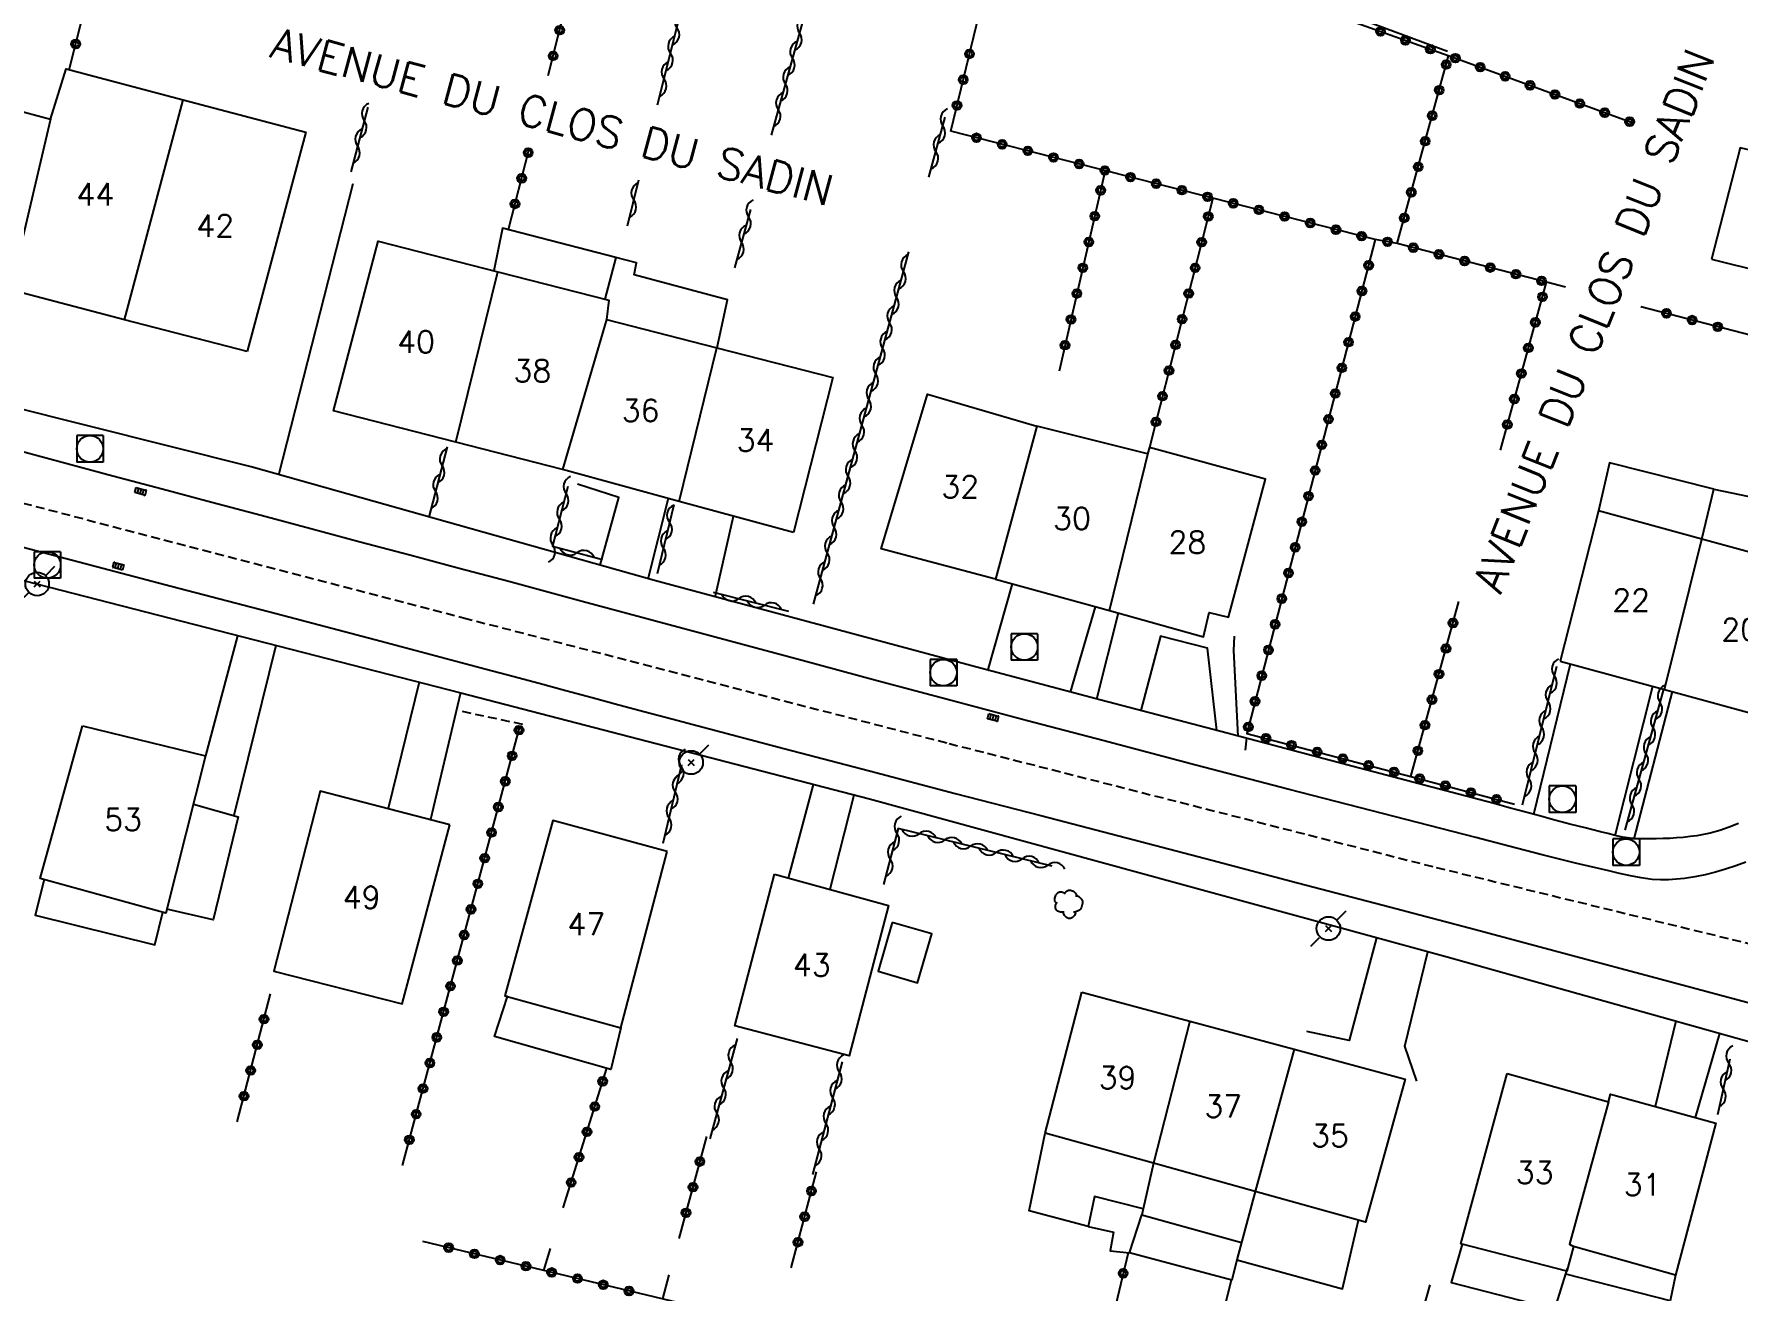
# Model space of a CAD drawing. Header units: millimetres. Extents: x 149998 to 151001, y 150999 to 152001.
# Drawn here: x 150088.4 to 150184.8, y 151337.1 to 151408.2 of the extents above; entities that cross this region are included whole.
import ezdxf
from ezdxf.enums import TextEntityAlignment as Align

# ---------------------------------------------------------------- set-up
doc = ezdxf.new("R2010")
doc.units = ezdxf.units.MM
doc.linetypes.add('DASHED', pattern=[0.75, 0.5, -0.25])
doc.layers.get('0').update_dxf_attribs({"linetype": 'CONTINUOUS'})
for name, color, linetype in [('W0001', 6, 'DASHED'), ('W0014', 7, 'CONTINUOUS'), ('W0017', 7, 'CONTINUOUS'), ('W0071', 7, 'CONTINUOUS'), ('W0101', 7, 'CONTINUOUS'), ('W0104', 1, 'CONTINUOUS'), ('W0112', 1, 'DASHED'), ('W0300', 7, 'CONTINUOUS'), ('W0310', 3, 'CONTINUOUS'), ('W0323', 7, 'CONTINUOUS'), ('W0333', 7, 'CONTINUOUS'), ('W0401', 7, 'CONTINUOUS'), ('W0420', 7, 'CONTINUOUS'), ('W0473', 7, 'CONTINUOUS'), ('W0989', 7, 'CONTINUOUS'), ('W0991', 7, 'CONTINUOUS'), ('W1102', 7, 'CONTINUOUS')]:
    doc.layers.add(name, color=color, linetype=linetype)
doc.styles.get("Standard").update_dxf_attribs({"font": 'romans.shx', "width": 0.85})

# ---------------------------------------------------------------- blocks, each defined once
blk = doc.blocks.new('T300')
for p, q in [((-0.8, 0.514), (-0.857, 0.343)), ((-0.857, 0.343), (-0.857, 0.171)), ((-0.857, 0.171), (-0.743, 0.057)), ((-0.686, 0.629), (-0.8, 0.514)), ((-0.8, -0.057), (-0.743, 0.057)), ((-0.743, 0.057), (-0.686, 0.114)), ((-0.571, 0.686), (-0.686, 0.629)), ((-0.457, 0.686), (-0.571, 0.686)), ((-0.286, 0.629), (-0.457, 0.686)), ((-0.286, 0.629), (-0.171, 0.743)), ((-0.229, 0.571), (-0.286, 0.629)), ((-0.171, 0.743), (-0.057, 0.8)), ((-0.057, 0.8), (0.057, 0.8)), ((0.057, 0.8), (0.229, 0.743)), ((0.229, 0.743), (0.343, 0.629)), ((0.343, 0.629), (0.4, 0.514)), ((0.457, 0.457), (0.343, 0.457)), ((0.4, 0.514), (0.4, 0.457)), ((0.571, 0.4), (0.457, 0.457)), ((0.571, 0.4), (0.686, 0.286)), ((0.686, 0.286), (0.743, 0.171)), ((0.743, 0.057), (0.686, -0.171)), ((0.743, 0.171), (0.743, 0.057)), ((-0.8, -0.171), (-0.8, -0.057)), ((-0.8, -0.229), (-0.8, -0.171)), ((-0.743, -0.343), (-0.8, -0.229)), ((-0.686, -0.4), (-0.743, -0.343)), ((-0.514, -0.457), (-0.686, -0.4)), ((-0.4, -0.457), (-0.514, -0.457)), ((-0.4, -0.457), (-0.343, -0.457)), ((-0.343, -0.457), (-0.343, -0.4)), ((-0.343, -0.514), (-0.343, -0.457)), ((-0.286, -0.629), (-0.343, -0.514)), ((-0.171, -0.743), (-0.286, -0.629)), ((-0.057, -0.8), (-0.171, -0.743)), ((0.057, -0.8), (-0.057, -0.8)), ((0.171, -0.743), (0.057, -0.8)), ((0.229, -0.686), (0.171, -0.743)), ((0.286, -0.457), (0.229, -0.457)), ((0.286, -0.629), (0.229, -0.686)), ((0.457, -0.4), (0.286, -0.457)), ((0.343, -0.514), (0.286, -0.629)), ((0.343, -0.514), (0.343, -0.457)), ((0.571, -0.343), (0.457, -0.4)), ((0.629, -0.286), (0.571, -0.343)), ((0.686, -0.171), (0.629, -0.286))]:
    blk.add_line(p, q)
blk = doc.blocks.new('T420')
for p, q in [((0.75, 0.75), (-0.75, 0.75)), ((-0.75, 0.75), (-0.75, -0.75)), ((0.75, 0.75), (0.75, -0.75)), ((0.75, -0.75), (-0.75, -0.75))]:
    blk.add_line(p, q)
blk.add_ellipse((0, 0), major_axis=(-0.53, 0.53), ratio=1, start_param=3.926991, end_param=10.210176)
blk = doc.blocks.new('T401')
for p, q in [((-0.3, 0.3), (0, 0.3)), ((-0.3, -0.25), (-0.3, 0.3)), ((-0.3, 0.15), (0, 0.15)), ((-0.3, 0), (0, 0)), ((0, 0.3), (0, -0.25)), ((-0.3, -0.15), (0, -0.15)), ((-0.3, -0.25), (-0.3, -0.3)), ((-0.3, -0.3), (0, -0.3)), ((0, -0.3), (0, -0.25))]:
    blk.add_line(p, q)
blk = doc.blocks.new('T473')
for p, q in [((0.500001, 0.500001), (1.000002, 1.000002)), ((-0.166667, 0.166667), (0.166667, -0.166667)), ((-0.166667, -0.166667), (0.166667, 0.166667)), ((-1.000002, -1.000002), (-0.500001, -0.500001))]:
    blk.add_line(p, q)
blk.add_ellipse((0, 0), major_axis=(0.471405, 0.471405), ratio=1, start_param=5.497787144, end_param=11.780972451)
blk = doc.blocks.new('t310o')
at = {"color": 0, "linetype": 'Continuous'}
for centre, start, end in [((-0.5, 0.375), 216.8699, 323.1304), ((0.5, -0.375), 36.8699, 143.1303)]:
    blk.add_arc(centre, 0.625, start, end, dxfattribs=at)
blk = doc.blocks.new('t323o')
at = {"color": 0, "linetype": 'Continuous'}
for radius in [0.25, 0.15]:
    blk.add_circle((0, 0), radius, dxfattribs=at)

msp = doc.modelspace()

# ---------------------------------------------------------------- linework, layer by layer
at = {"layer": 'W0001'}
msp.add_lwpolyline([(150014, 151401.432), (150020.756, 151399.728), (150049.958, 151391.63), (150079.738, 151383.73), (150112.662, 151375.158), (150140.144, 151368.044), (150167.714, 151361.029), (150193.221, 151354.821)], dxfattribs=at)
at = {"layer": 'W0014'}
for points in [[(150141.631, 151372.379), (150123.465, 151377.269), (150100.645, 151383.712), (150068.233, 151391.84), (150060.249, 151393.968), (150060.073, 151393.332), (150053.552, 151395.174), (150053.651, 151395.709), (150029.99, 151401.986), (150014, 151406.135)], [(150014, 151396.332), (150030.962, 151391.689), (150058.735, 151384.233), (150058.957, 151384.936), (150086.431, 151377.611), (150112.499, 151370.909), (150135.639, 151364.906), (150168.337, 151355.966), (150194.688, 151348.571)], [(150131.83, 151372.734), (150127.679, 151373.855), (150123.527, 151374.974), (150119.374, 151376.09), (150115.221, 151377.204), (150112.419, 151377.954), (150109.617, 151378.701), (150106.814, 151379.448), (150104.011, 151380.194), (150101.209, 151380.94), (150098.406, 151381.686), (150095.603, 151382.433), (150092.801, 151383.181), (150089.73, 151384.004), (150086.66, 151384.83)], [(150086.735, 151379.417), (150090.17, 151378.516), (150096.116, 151376.956), (150102.061, 151375.395), (150108.006, 151373.831), (150113.948, 151372.257), (150115.448, 151371.857), (150116.948, 151371.454), (150118.447, 151371.051), (150119.946, 151370.646), (150121.445, 151370.241), (150122.944, 151369.838), (150124.444, 151369.436), (150125.944, 151369.037), (150130.788, 151367.758), (150135.633, 151366.487), (150140.48, 151365.221), (150145.329, 151363.959), (150150.177, 151362.698), (150155.024, 151361.434), (150159.871, 151360.165), (150164.715, 151358.889), (150169.933, 151357.507), (150175.15, 151356.119), (150180.365, 151354.724), (150185.578, 151353.324)], [(150185.235, 151361.331), (150184.666, 151361.115), (150184.088, 151360.923), (150183.519, 151360.757), (150182.943, 151360.615), (150182.362, 151360.498), (150181.775, 151360.41), (150181.319, 151360.363), (150180.861, 151360.336), (150180.402, 151360.332), (150179.944, 151360.355), (150179.323, 151360.432), (150178.708, 151360.551), (150178.099, 151360.691), (150177.492, 151360.831), (150175.599, 151361.273), (150173.714, 151361.749), (150171.833, 151362.239), (150169.952, 151362.725), (150164.67, 151364.08), (150159.39, 151365.447), (150154.113, 151366.823), (150148.838, 151368.206), (150144.583, 151369.328), (150140.33, 151370.457), (150136.079, 151371.592), (150131.83, 151372.734)], [(150184.817, 151363.509), (150184.297, 151363.304), (150183.767, 151363.128), (150183.23, 151362.976), (150182.852, 151362.89), (150182.47, 151362.825), (150182.087, 151362.775), (150181.703, 151362.732), (150181.322, 151362.697), (150180.939, 151362.673), (150180.557, 151362.658), (150180.174, 151362.649), (150179.805, 151362.643), (150179.435, 151362.64), (150179.065, 151362.65), (150178.696, 151362.681), (150178.269, 151362.748), (150177.846, 151362.841), (150177.427, 151362.946), (150177.009, 151363.05), (150176.145, 151363.263), (150175.284, 151363.484), (150174.423, 151363.711), (150173.564, 151363.942), (150172.706, 151364.175), (150171.848, 151364.409), (150170.989, 151364.641), (150170.13, 151364.87), (150163.006, 151366.75), (150155.881, 151368.628), (150148.756, 151370.504), (150141.631, 151372.379)], [(150156.921, 151367.665), (150156.992, 151368.368)]]:
    msp.add_lwpolyline(points, dxfattribs=at)
at = {"layer": 'W0017'}
for points in [[(150120.397, 151378.135), (150121.447, 151381.97), (150119.113, 151382.724)], [(150123.106, 151377.37), (150124.261, 151381.928)], [(150126.896, 151376.332), (150127.949, 151380.91)], [(150142.329, 151372.15), (150143.741, 151377.079)], [(150147.016, 151370.941), (150148.439, 151375.784)], [(150148.502, 151370.569), (150149.739, 151375.438)], [(150099.872, 151374.143), (150098.063, 151367.336)], [(150102.044, 151373.584), (150099.662, 151363.961)], [(150155.297, 151368.778), (150154.776, 151373.431), (150152.114, 151374.119), (150150.993, 151369.912)], [(150156.507, 151368.459), (150156.26, 151373.306), (150156.293, 151374.122)], [(150173.241, 151364.048), (150175.316, 151372.559)], [(150110.143, 151371.515), (150108.4, 151364.361)], [(150112.481, 151370.914), (150110.787, 151363.739)], [(150177.847, 151362.841), (150179.981, 151371.291)], [(150178.929, 151362.654), (150181.098, 151370.987)], [(150132.456, 151365.719), (150131.041, 151360.427)], [(150134.754, 151365.123), (150133.399, 151359.784)], [(150164.334, 151357.047), (150162.782, 151351.227), (150160.389, 151351.745)], [(150166.623, 151348.927), (150165.935, 151350.91), (150167.247, 151356.25)], [(150181.274, 151352.321), (150180.11, 151347.504)], [(150183.749, 151351.627), (150182.376, 151346.878)]]:
    msp.add_lwpolyline(points, dxfattribs=at)
at = {"layer": 'W0071'}
msp.add_lwpolyline([(150141.668, 151417.462), (150144.93, 151416.162), (150148.198, 151414.874), (150151.47, 151413.599), (150154.747, 151412.336), (150158.142, 151411.043), (150161.542, 151409.762), (150164.946, 151408.495), (150168.356, 151407.24)], dxfattribs=at)
at = {"layer": 'W0101'}
for points in [[(150089.284, 151403.39), (150090.168, 151406.225), (150096.792, 151404.476)], [(150087.008, 151393.713), (150079.979, 151395.638), (150082.525, 151405.19), (150089.284, 151403.39)], [(150096.792, 151404.476), (150103.733, 151402.643), (150100.413, 151390.224)], [(150112.219, 151385.1), (150105.298, 151386.878), (150107.834, 151396.467), (150114.602, 151394.736)], [(150114.602, 151394.736), (150120.881, 151393.131), (150120.744, 151392.047)], [(150093.477, 151392.029), (150087.008, 151393.713)], [(150100.413, 151390.224), (150093.477, 151392.029)], [(150120.744, 151392.047), (150126.989, 151390.442)], [(150126.989, 151390.442), (150133.555, 151388.755), (150131.338, 151379.987)], [(150142.774, 151377.345), (150136.302, 151379.064), (150138.925, 151387.808), (150145.116, 151386.002)], [(150151.482, 151384.792), (150151.373, 151384.441), (150145.116, 151386.002)], [(150118.257, 151383.549), (150112.219, 151385.1)], [(150149.23, 151375.566), (150154.541, 151374.083), (150154.873, 151375.449), (150155.959, 151375.202), (150158.052, 151383.008), (150151.482, 151384.792)], [(150124.87, 151381.748), (150118.257, 151383.549)], [(150131.338, 151379.987), (150124.87, 151381.748)], [(150176.896, 151381.207), (150174.73, 151372.705)], [(150182.754, 151379.609), (150176.896, 151381.207)], [(150180.629, 151371.101), (150187.001, 151369.368), (150189.263, 151377.833), (150182.754, 151379.609)], [(150142.774, 151377.345), (150149.23, 151375.566)], [(150174.73, 151372.705), (150180.629, 151371.101)], [(150124.19, 151361.924), (150117.716, 151363.693), (150114.993, 151353.761)], [(150121.561, 151351.95), (150124.19, 151361.924)], [(150114.993, 151353.761), (150121.561, 151351.95)], [(150145.582, 151345.988), (150147.662, 151353.97)], [(150147.662, 151353.97), (150153.778, 151352.323)], [(150153.778, 151352.323), (150159.674, 151350.736)], [(150159.674, 151350.736), (150165.963, 151349.043), (150163.707, 151340.957), (150157.46, 151342.691)], [(150175.49, 151339.576), (150175.105, 151338.173), (150169.117, 151339.716), (150171.729, 151349.358)], [(150171.729, 151349.358), (150177.461, 151347.768)], [(150177.461, 151347.768), (150177.587, 151348.2), (150183.534, 151346.558), (150181.262, 151337.959)], [(150151.706, 151344.288), (150145.582, 151345.988)], [(150157.46, 151342.691), (150151.706, 151344.288)], [(150181.262, 151337.959), (150175.49, 151339.576)]]:
    msp.add_lwpolyline(points, dxfattribs=at)
for points in [[(150183.299, 151395.45), (150192.253, 151393.235), (150193.933, 151399.617), (150184.925, 151401.762)], [(150091.102, 151369.052), (150098.063, 151367.336), (150095.814, 151358.442), (150088.706, 151360.401)], [(150111.878, 151363.442), (150104.552, 151365.35), (150101.929, 151355.153), (150109.182, 151353.317)], [(150130.262, 151360.639), (150136.714, 151358.881), (150134.487, 151350.372), (150128.019, 151352.058)]]:
    msp.add_lwpolyline(points, close=True, dxfattribs=at)
at = {"layer": 'W0104'}
for points in [[(150121.283, 151395.56), (150114.875, 151397.215), (150114.371, 151394.796)], [(150121.283, 151395.56), (150120.658, 151393.188), (150120.656, 151393.189)], [(150126.992, 151390.442), (150127.02, 151390.463), (150127.609, 151393.162), (150122.32, 151394.57), (150122.458, 151395.25), (150121.283, 151395.56)], [(150183.435, 151382.434), (150177.529, 151383.935), (150176.896, 151381.207)], [(150182.754, 151379.609), (150182.752, 151379.604), (150183.435, 151382.434)], [(150183.435, 151382.434), (150183.435, 151382.432), (150188.779, 151381.334), (150189.457, 151380.306), (150188.767, 151377.968)], [(150097.372, 151364.605), (150097.374, 151364.601), (150099.906, 151363.893), (150098.488, 151358.069), (150095.87, 151358.665), (150095.869, 151358.66)], [(150088.928, 151360.34), (150088.925, 151360.34), (150088.41, 151358.326), (150095.179, 151356.657), (150095.635, 151358.491), (150095.633, 151358.492)], [(150121.561, 151351.95), (150121.56, 151351.948), (150120.992, 151349.599), (150114.41, 151351.463), (150115.152, 151353.717), (150114.993, 151353.761)], [(150148.02, 151340.704), (150144.683, 151341.585), (150145.582, 151345.988)], [(150151.706, 151344.288), (150151.706, 151344.288), (150151.715, 151344.285), (150151.125, 151341.703), (150148.382, 151342.406), (150148.02, 151340.704)], [(150157.46, 151342.691), (150156.436, 151338.818)], [(150150.351, 151339.213), (150151.045, 151341.369)], [(150151.125, 151341.703), (150151.045, 151341.369)], [(150151.045, 151341.369), (150156.695, 151339.798)], [(150156.436, 151338.818), (150162.417, 151337.173), (150163.315, 151341.066), (150163.317, 151341.065)], [(150148.02, 151340.704), (150148.007, 151340.706), (150149.444, 151340.377), (150149.254, 151339.334), (150150.351, 151339.213)], [(150156.436, 151338.818), (150156.436, 151338.813), (150156.142, 151337.663), (150150.351, 151339.213)], [(150169.189, 151339.697), (150169.185, 151339.696), (150168.556, 151337.532), (150174.437, 151336.027), (150175.147, 151338.327), (150175.145, 151338.32)], [(150181.262, 151337.959), (150181.269, 151337.948), (150180.967, 151336.494), (150175.05, 151338.012)]]:
    msp.add_lwpolyline(points, dxfattribs=at)
msp.add_lwpolyline([(150136.928, 151357.92), (150136.122, 151355.157), (150138.352, 151354.506), (150139.158, 151357.269)], close=True, dxfattribs=at)
at = {"layer": 'W0112'}
msp.add_lwpolyline([(150116.018, 151369.12), (150112.348, 151369.901)], dxfattribs=at)
at = {"layer": 'W0310'}
for points in [[(150123.647, 151404.201), (150128.016, 151421.659)], [(150143.322, 151416.068), (150134.684, 151419.137), (150130.076, 151402.483)], [(150107.241, 151404.057), (150106.276, 151400.405)], [(150139.006, 151400.096), (150139.928, 151403.501)], [(150121.932, 151397.348), (150122.585, 151399.956)], [(150128.909, 151398.266), (150127.995, 151394.961)], [(150132.464, 151375.927), (150137.863, 151395.873)], [(150111.726, 151384.829), (150110.696, 151380.86)], [(150118.567, 151382.588), (150117.696, 151379.221), (150120.53, 151378.451)], [(150124.559, 151381.555), (150123.617, 151377.647)], [(150126.782, 151376.618), (150131.054, 151375.527)], [(150172.609, 151364.581), (150174.544, 151372.422)], [(150180.588, 151371.112), (150178.401, 151363.132)], [(150125, 151366.838), (150123.946, 151362.375)], [(150145.969, 151361.103), (150137.258, 151363.228), (150136.44, 151360.054)], [(150128.14, 151351.341), (150126.594, 151345.672)], [(150134.083, 151350.029), (150132.411, 151343.644)], [(150184.331, 151350.173), (150183.633, 151347.018)]]:
    msp.add_lwpolyline(points, dxfattribs=at)
at = {"layer": 'W0323'}
for points in [[(150090.342, 151406.179), (150096.787, 151431.695)], [(150117.448, 151405.858), (150118.061, 151408.241), (150122.111, 151423.864), (150103.9, 151430.405), (150099.367, 151413.42), (150109.098, 151410.674)], [(150140.24, 151402.701), (150143.426, 151415.884), (150168.711, 151406.869), (150178.755, 151403.204)], [(150165.511, 151396.345), (150168.419, 151406.973)], [(150175.031, 151393.877), (150173.955, 151394.157), (150165.511, 151396.345), (150164.267, 151396.562), (150155.077, 151398.911), (150140.24, 151402.701)], [(150115.202, 151397.131), (150116.357, 151401.621)], [(150148.983, 151400.468), (150146.365, 151389.124)], [(150155.077, 151398.911), (150151.482, 151384.792)], [(150164.267, 151396.562), (150156.99, 151368.618), (150166.283, 151366.185), (150172.143, 151364.61)], [(150171.347, 151384.65), (150173.955, 151394.157)], [(150188.689, 151390.321), (150179.299, 151392.766)], [(150166.283, 151366.185), (150168.995, 151376.074)], [(150109.206, 151344.165), (150115.831, 151368.923)], [(150099.856, 151346.631), (150101.738, 151353.882)], [(150118.304, 151341.765), (150120.768, 151349.662)], [(150124.862, 151340.035), (150126.425, 151345.808)], [(150131.205, 151338.362), (150132.638, 151343.797)], [(150162.683, 151327.328), (150137.056, 151333.461), (150110.358, 151339.852)], [(150117.197, 151338.215), (150117.587, 151339.466)], [(150150.274, 151339.221), (150148.963, 151333.678)], [(150123.932, 151336.603), (150124.302, 151337.968)], [(150156.114, 151337.671), (150154.76, 151332.149)], [(150167.355, 151337.396), (150165.106, 151329.42)]]:
    msp.add_lwpolyline(points, dxfattribs=at)
at = {"layer": 'W0333'}
msp.add_lwpolyline([(150102.198, 151383.259), (150106.419, 151399.731)], dxfattribs=at)
at = {"layer": 'W1102'}
for points in [[(150093.477, 151392.029), (150096.792, 151404.476)], [(150089.284, 151403.39), (150087.008, 151393.713)], [(150112.219, 151385.1), (150114.602, 151394.736)], [(150120.744, 151392.047), (150118.257, 151383.549)], [(150124.87, 151381.748), (150126.989, 151390.442)], [(150145.116, 151386.002), (150142.774, 151377.345)], [(150145.116, 151386.002), (150142.774, 151377.345)], [(150149.23, 151375.566), (150151.482, 151384.792)], [(150180.629, 151371.101), (150182.754, 151379.609)], [(150153.778, 151352.323), (150151.706, 151344.288)], [(150159.674, 151350.736), (150157.46, 151342.691), (150157.46, 151342.691)], [(150177.461, 151347.768), (150175.255, 151339.711), (150175.49, 151339.576)]]:
    msp.add_lwpolyline(points, dxfattribs=at)

# ---------------------------------------------------------------- block references
at = {"layer": 'W0300'}
msp.add_blockref('T300', (150146.958, 151358.946), dxfattribs=at)
at = {"layer": 'W0310'}
for p, rotation in [((150124.739, 151408.566), 75.94989393468076), ((150131.676, 151408.265), 254.5343324802686), ((150124.375, 151407.111), 75.94989393468076), ((150131.276, 151406.82), 254.5343324802686), ((150124.011, 151405.656), 75.94989393468076), ((150130.876, 151405.374), 254.5343324802686), ((150130.476, 151403.928), 254.5343324802686), ((150107.042, 151403.306), 255.2063632888893), ((150139.79, 151402.992), 74.85359513451697), ((150106.659, 151401.855), 255.2063632888893), ((150139.398, 151401.544), 74.85359513451697), ((150122.296, 151398.803), 75.949893934497), ((150128.795, 151397.852), 254.5343324804065), ((150128.395, 151396.407), 254.5343324804065), ((150137.559, 151394.75), 74.85359513474137), ((150137.167, 151393.302), 74.85359513474137), ((150136.775, 151391.854), 74.85359513474137), ((150136.383, 151390.406), 74.85359513474137), ((150135.991, 151388.958), 74.85359513474137), ((150135.599, 151387.51), 74.85359513474137), ((150135.208, 151386.062), 74.85359513474137), ((150134.816, 151384.614), 74.85359513474137), ((150111.45, 151383.764), 255.4488368048387), ((150134.424, 151383.166), 74.85359513474137), ((150111.073, 151382.312), 255.4488368048387), ((150118.463, 151382.187), 255.4962582797407), ((150134.032, 151381.719), 74.85359513474137), ((150118.088, 151380.734), 255.4962582797407), ((150124.32, 151380.563), 256.447720473087), ((150133.64, 151380.271), 74.85359513474137), ((150117.712, 151379.282), 255.4962582797407), ((150123.968, 151379.105), 256.447720473087), ((150133.248, 151378.823), 74.85359513474137), ((150119.082, 151378.844), 344.7996377296648), ((150132.856, 151377.375), 74.85359513474137), ((150128.235, 151376.247), 345.6737974192772), ((150129.689, 151375.876), 345.6737974192772), ((150174.406, 151371.863), 76.13754120982784), ((150174.047, 151370.406), 76.13754120982784), ((150180.383, 151370.365), 254.6738241451794), ((150173.687, 151368.95), 76.13754120982784), ((150179.987, 151368.919), 254.6738241451794), ((150124.98, 151366.755), 256.7122624265412), ((150173.328, 151367.494), 76.13754120982784), ((150179.59, 151367.472), 254.6738241451794), ((150172.968, 151366.037), 76.13754120982784), ((150179.194, 151366.025), 254.6738241451794), ((150124.636, 151365.295), 256.7122624265412), ((150178.797, 151364.579), 254.6738241451794), ((150124.291, 151363.835), 256.7122624265412), ((150137.189, 151362.959), 255.5482697799022), ((150138.445, 151362.938), 166.290767763322), ((150139.903, 151362.583), 166.290767763322), ((150136.814, 151361.507), 255.5482697799022), ((150141.36, 151362.227), 166.290767763322), ((150142.817, 151361.872), 166.290767763322), ((150144.275, 151361.516), 166.290767763322), ((150145.732, 151361.161), 166.290767763322), ((150127.778, 151350.013), 254.7457364960889), ((150133.931, 151349.448), 255.3258062244015), ((150184.281, 151349.947), 257.5250434993275), ((150127.383, 151348.566), 254.7457364960889), ((150183.957, 151348.483), 257.5250434993275), ((150133.551, 151347.997), 255.3258062244015), ((150126.989, 151347.119), 254.7457364960889), ((150133.171, 151346.546), 255.3258062244015), ((150132.791, 151345.095), 255.3258062244015)]:
    msp.add_blockref('t310o', p, dxfattribs=dict(at, rotation=rotation))
at = {"layer": 'W0323'}
for p, rotation in [((150118.106, 151408.415), 75.46694495087999), ((150164.56, 151408.349), 340.3770445759201), ((150090.709, 151407.633), 75.82435744123977), ((150141.297, 151407.075), 76.41356393680526), ((150165.973, 151407.845), 340.3770445759201), ((150167.386, 151407.341), 340.3770445759201), ((150117.732, 151406.963), 75.56886174870856), ((150168.282, 151406.473), 74.6974510267395), ((150168.799, 151406.837), 339.9536449159916), ((150170.208, 151406.323), 339.9536449159916), ((150140.945, 151405.617), 76.41356393680526), ((150171.617, 151405.809), 339.9536449159916), ((150173.026, 151405.294), 339.9536449159916), ((150140.592, 151404.159), 76.41356393680526), ((150167.886, 151405.026), 74.6974510267395), ((150174.435, 151404.78), 339.9536449159916), ((150175.844, 151404.266), 339.9536449159916), ((150167.49, 151403.579), 74.6974510267395), ((150177.254, 151403.752), 339.9536449159916), ((150178.663, 151403.238), 339.9536449159916), ((150141.693, 151402.33), 165.6706465928745), ((150116.323, 151401.489), 75.5688617486869), ((150143.147, 151401.959), 165.6706465928745), ((150144.6, 151401.587), 165.6706465928745), ((150167.094, 151402.132), 74.6974510267395), ((150146.053, 151401.216), 165.6706465928745), ((150147.507, 151400.845), 165.6706465928745), ((150148.96, 151400.474), 165.6706465928745), ((150166.699, 151400.685), 74.6974510267395), ((150115.95, 151400.036), 75.5688617486869), ((150148.726, 151399.355), 257.0046454592554), ((150150.413, 151400.102), 165.6706465928745), ((150151.867, 151399.731), 165.6706465928745), ((150153.32, 151399.36), 165.6706465928745), ((150115.576, 151398.584), 75.5688617486869), ((150154.773, 151398.989), 165.6706465928745), ((150156.227, 151398.617), 165.6619635580268), ((150166.303, 151399.239), 74.6974510267395), ((150148.389, 151397.893), 257.0046454592554), ((150154.813, 151397.875), 255.7148160391048), ((150157.68, 151398.246), 165.6619635580268), ((150159.133, 151397.874), 165.6619635580268), ((150160.586, 151397.503), 165.6619635580268), ((150165.907, 151397.792), 74.6974510267395), ((150148.052, 151396.432), 257.0046454592554), ((150154.443, 151396.421), 255.7148160391048), ((150162.04, 151397.131), 165.6619635580268), ((150163.493, 151396.76), 165.6619635580268), ((150164.958, 151396.442), 170.1050398471918), ((150166.419, 151396.11), 165.4730806152871), ((150167.871, 151395.733), 165.4730806152871), ((150147.714, 151394.97), 257.0046454592554), ((150154.073, 151394.967), 255.7148160391048), ((150163.889, 151395.11), 255.403584487915), ((150169.323, 151395.357), 165.4730806152871), ((150170.775, 151394.981), 165.4730806152871), ((150172.228, 151394.605), 165.4730806152871), ((150153.703, 151393.514), 255.7148160391048), ((150163.511, 151393.659), 255.403584487915), ((150173.68, 151394.228), 165.4730806152871), ((150147.377, 151393.509), 257.0046454592554), ((150173.728, 151393.329), 74.66241346368592), ((150147.04, 151392.047), 257.0046454592554), ((150153.333, 151392.06), 255.7148160391048), ((150163.133, 151392.207), 255.403584487915), ((150173.331, 151391.882), 74.66241346368592), ((150180.75, 151392.388), 165.4069903720595), ((150182.202, 151392.01), 165.4069903720595), ((150183.653, 151391.632), 165.4069903720595), ((150162.755, 151390.756), 255.403584487915), ((150146.702, 151390.586), 257.0046454592554), ((150152.962, 151390.606), 255.7148160391048), ((150172.934, 151390.436), 74.66241346368592), ((150152.592, 151389.153), 255.7148160391048), ((150162.377, 151389.304), 255.403584487915), ((150172.538, 151388.989), 74.66241346368592), ((150161.999, 151387.852), 255.403584487915), ((150152.222, 151387.699), 255.7148160391048), ((150172.141, 151387.543), 74.66241346368592), ((150151.852, 151386.246), 255.7148160391048), ((150161.621, 151386.401), 255.403584487915), ((150171.744, 151386.096), 74.66241346368592), ((150161.243, 151384.949), 255.403584487915), ((150160.865, 151383.498), 255.403584487915), ((150160.487, 151382.046), 255.403584487915), ((150160.109, 151380.595), 255.403584487915), ((150159.731, 151379.143), 255.403584487915), ((150159.353, 151377.691), 255.403584487915), ((150158.975, 151376.24), 255.403584487915), ((150158.597, 151374.788), 255.403584487915), ((150168.664, 151374.864), 74.66241346362195), ((150158.219, 151373.337), 255.403584487915), ((150168.267, 151373.418), 74.66241346362195), ((150157.841, 151371.885), 255.403584487915), ((150167.87, 151371.971), 74.66241346362195), ((150157.463, 151370.433), 255.403584487915), ((150167.473, 151370.525), 74.66241346362195), ((150115.798, 151368.798), 75.01876302328307), ((150157.085, 151368.982), 255.403584487915), ((150167.077, 151369.078), 74.66241346362195), ((150158.077, 151368.333), 345.3286898197196), ((150159.528, 151367.953), 345.3286898197196), ((150160.98, 151367.573), 345.3286898197196), ((150166.68, 151367.632), 74.66241346362195), ((150115.41, 151367.349), 75.01876302328307), ((150162.431, 151367.194), 345.3286898197196), ((150163.882, 151366.814), 345.3286898197196), ((150115.022, 151365.9), 75.01876302328307), ((150165.333, 151366.434), 345.3286898197196), ((150166.783, 151366.051), 344.9560594079665), ((150168.232, 151365.661), 344.9560594079665), ((150169.68, 151365.272), 344.9560594079665), ((150171.129, 151364.883), 344.9560594079665), ((150114.634, 151364.451), 75.01876302328307), ((150114.247, 151363.002), 75.01876302328307), ((150113.859, 151361.553), 75.01876302328307), ((150113.471, 151360.104), 75.01876302328307), ((150113.083, 151358.655), 75.01876302328307), ((150112.696, 151357.206), 75.01876302328307), ((150112.308, 151355.757), 75.01876302328307), ((150111.92, 151354.308), 75.01876302328307), ((150101.363, 151352.438), 75.450871252554), ((150111.532, 151352.859), 75.01876302328307), ((150111.145, 151351.41), 75.01876302328307), ((150100.987, 151350.987), 75.450871252554), ((150100.61, 151349.535), 75.450871252554), ((150110.757, 151349.961), 75.01876302328307), ((150110.369, 151348.512), 75.01876302328307), ((150120.538, 151348.925), 72.67419468796108), ((150100.233, 151348.083), 75.450871252554), ((150120.091, 151347.493), 72.67419468796108), ((150109.981, 151347.063), 75.01876302328307), ((150109.593, 151345.614), 75.01876302328307), ((150119.645, 151346.061), 72.67419468796108), ((150119.198, 151344.629), 72.67419468796108), ((150126.038, 151344.379), 74.84605276341448), ((150118.751, 151343.197), 72.67419468796108), ((150125.646, 151342.931), 74.84605276341448), ((150132.352, 151342.713), 75.23091306920436), ((150125.254, 151341.483), 74.84605276341448), ((150131.97, 151341.263), 75.23091306920436), ((150131.588, 151339.813), 75.23091306920436), ((150111.816, 151339.503), 166.5377679007636), ((150113.275, 151339.154), 166.5377679007636), ((150114.734, 151338.804), 166.5377679007636), ((150116.193, 151338.455), 166.5377679007636), ((150117.652, 151338.106), 166.5377679007636), ((150119.11, 151337.757), 166.5377679007636), ((150149.999, 151338.057), 256.6955883590761), ((150120.569, 151337.408), 166.5377679007636), ((150122.028, 151337.058), 166.5377679007636)]:
    msp.add_blockref('t323o', p, dxfattribs=dict(at, rotation=rotation))
at = {"layer": 'W0401'}
for p, rotation in [((150094.426, 151382.456), 75.05663824303397), ((150093.073, 151377.939), 255.2959184389942), ((150142.676, 151369.662), 75.14365485305993)]:
    msp.add_blockref('T401', p, dxfattribs=dict(at, rotation=rotation))
at = {"layer": 'W0420'}
for p in [(150091.516, 151384.724), (150089.106, 151378.15), (150144.406, 151373.508), (150139.824, 151372.055), (150174.862, 151364.892), (150178.465, 151361.896)]:
    msp.add_blockref('T420', p, dxfattribs=at)
at = {"layer": 'W0473'}
for p in [(150088.529, 151377.074), (150125.547, 151366.971), (150161.616, 151357.57)]:
    msp.add_blockref('T473', p, dxfattribs=at)

# ---------------------------------------------------------------- texts
at = {"layer": 'W0989'}
for rotation, p in [(345.03659, (150101.63, 151406.915)), (68.23591, (150171.371, 151376.449))]:
    msp.add_text('AVENUE DU CLOS DU SADIN   ', height=1.75, rotation=rotation, dxfattribs=at).set_placement(p)
at = {"layer": 'W0991'}
for s, p in [('44', (150091.824, 151399.127)), ('42', (150098.606, 151397.35)), ('40', (150109.978, 151390.784)), ('38', (150116.556, 151389.143)), ('36', (150122.681, 151386.898)), ('34', (150129.187, 151385.215)), ('32', (150140.773, 151382.577)), ('30', (150147.104, 151380.784)), ('28', (150153.635, 151379.438)), ('22', (150178.75, 151376.154)), ('20', (150184.922, 151374.489)), ('53', (150093.394, 151363.747)), ('49', (150106.894, 151359.334)), ('47', (150119.607, 151357.821)), ('43', (150132.375, 151355.505)), ('39', (150149.677, 151349.129)), ('37', (150155.661, 151347.507)), ('35', (150161.7, 151345.847)), ('33', (150173.29, 151343.766)), ('31', (150179.396, 151343.079))]:
    msp.add_text(s, height=1.25, dxfattribs=at).set_placement(p, align=Align.MIDDLE_CENTER)

doc.saveas('drawing.dxf')
